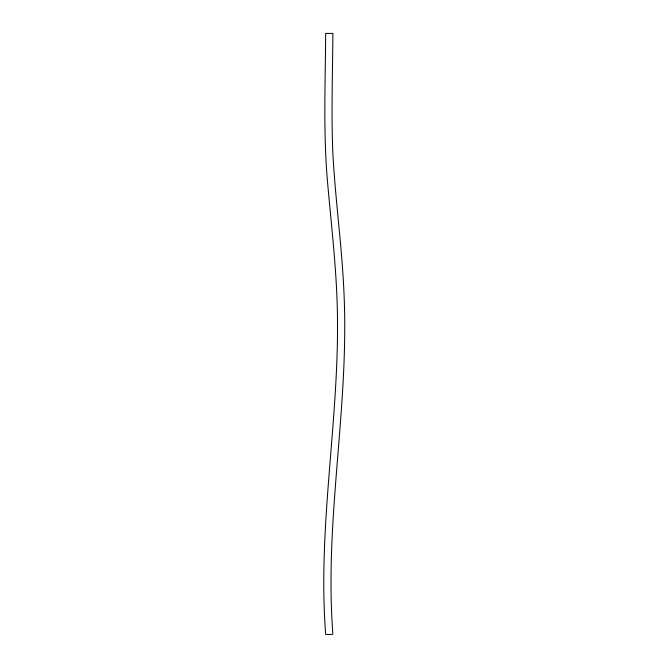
<?xml version="1.0" encoding="UTF-8"?>
<svg xmlns="http://www.w3.org/2000/svg" width="668" height="668" viewBox="0 0 668 668"><rect width="100%" height="100%" fill="white"/><g stroke="black" fill="none" stroke-linecap="round" stroke-linejoin="round"><path stroke-width="1" d="M325.667 634.6L332.873 634.299M332.831 633.306C324.281 521.157 348.796 409.517 344.154 297.268C342.375 249.181 335.428 201.486 332.873 153.448C331.153 113.46 332.647 73.447 332.873 33.45L325.667 33.4C325.358 81.554 323.312 129.801 327.178 177.88C330.576 217.751 335.344 257.522 336.948 297.527C341.54 409.785 317.024 521.457 325.625 633.631"/></g></svg>
